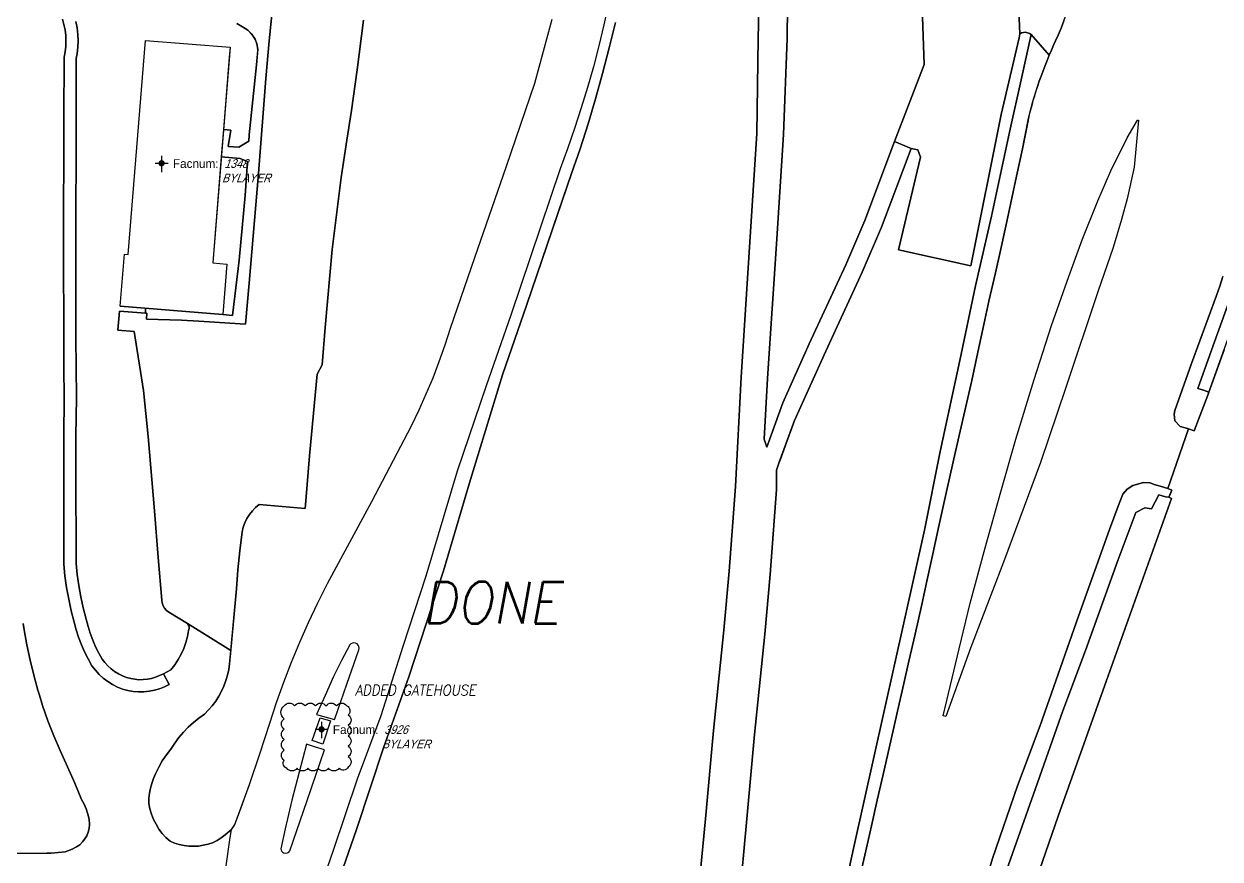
# Model space of a CAD drawing. Header units: inches. Extents: x 1273557 to 1282364, y 239587 to 246310.
# Drawn here: x 1278210 to 1278783, y 243556 to 243956 of the extents above; entities that cross this region are included whole.
import ezdxf
from ezdxf.enums import TextEntityAlignment as Align

# ---------------------------------------------------------------- set-up
doc = ezdxf.new("R2010")
doc.units = ezdxf.units.IN
doc.header["$MEASUREMENT"] = 0
doc.linetypes.add('DASHED2', pattern=[0.375, 0.25, -0.125])
doc.layers.add('BLDG-DATA', color=159, linetype='DASHED2', lineweight=30)
for name, color, linetype in [('BLDG-UW', 231, 'Continuous'), ('GRASS', 3, 'Continuous'), ('PATH', 253, 'Continuous'), ('PRKG-UW', 6, 'Continuous'), ('REV-2013', 1, 'Continuous'), ('REV-ADJUDICATION-NOTES', 2, 'Continuous'), ('STREET-NONUW', 4, 'Continuous'), ('STREET-NONUW-ISLAND', 139, 'Continuous'), ('STREET-UW', 50, 'Continuous'), ('STREET-UW-ISLAND', 20, 'Continuous')]:
    doc.layers.add(name, color=color, linetype=linetype)
doc.styles.add('Revisions', font='simplex.shx', dxfattribs={"width": 0.9, "oblique": 10, "height": 25})
doc.styles.add('SS_LITE', font='FRABK.TTF', dxfattribs={"height": 16})

# ---------------------------------------------------------------- blocks, each defined once
blk = doc.blocks.new('*U1')
for p, q in [((-3.08, 0), (3.08, 0)), ((0, 3.55), (0, -4.2))]:
    blk.add_line(p, q)
at = {"const_width": 1.5}
blk.add_lwpolyline([(-0.75, 0, 1), (0.75, 0, 1)], format="xyb", close=True, dxfattribs=at)
at = {"layer": 'BLDG-DATA', "color": 1, "style": 'SS_LITE'}
blk.add_text('Facnum:', height=4.2, dxfattribs=at).set_placement((27.26, -2.25), align=Align.RIGHT)
at = {"layer": 'BLDG-DATA', "color": 7, "style": 'SS_LITE', "oblique": 20, "width": 0.9, "flags": 8}
for tag, p in [('FACNUM', (29.98, -2.25)), ('OBJECT', (28.84, -9.16))]:
    blk.add_attdef(tag, p, '', height=4.2, dxfattribs=at)

msp = doc.modelspace()

# ---------------------------------------------------------------- linework, layer by layer
at = {"layer": 'BLDG-UW'}
for points in [[(1278305.24, 243816.65), (1278256.17, 243820.61), (1278258.18, 243845.51), (1278259.99, 243845.36), (1278268.25, 243947.91), (1278308.76, 243944.64), (1278300.44, 243841.38), (1278307.2, 243840.83), (1278305.24, 243816.65), (1278256.17, 243820.61)], [(1278351.81, 243623.55), (1278356.87, 243622.15), (1278353.21, 243611), (1278348.06, 243612.78)]]:
    msp.add_lwpolyline(points, close=True, dxfattribs=at)
at = {"layer": 'GRASS'}
for points in [[(1278531.71, 243527.2), (1278536.25, 243575.2), (1278540.05, 243617.5), (1278545.06, 243665.49), (1278547.56, 243693.8), (1278550.62, 243734.37), (1278553.29, 243786.74), (1278557.74, 243853.79), (1278560.92, 243903.34), (1278561.54, 243948.76), (1278562.96, 244011.3)], [(1278576, 244009.87), (1278575.38, 243948.89), (1278573.57, 243902.85), (1278570.37, 243852.97), (1278565.92, 243786), (1278564.45, 243756.94), (1278565.6, 243753.16), (1278573.32, 243774.4), (1278585.95, 243802.68), (1278603.43, 243840.48), (1278612.52, 243861.76), (1278626.83, 243899.56), (1278641.01, 243936.36), (1278638.54, 244004.92)], [(1278372.63, 243957.66), (1278369.64, 243933.81), (1278366.86, 243914.4), (1278364.61, 243900.08), (1278361.98, 243882.32), (1278357.62, 243847.87), (1278354.27, 243810.44), (1278352.81, 243792.56), (1278350.53, 243788.1), (1278346.74, 243749.02), (1278344.98, 243727.4), (1278344.74, 243723.8), (1278322.75, 243725.68), (1278321.01, 243724.25), (1278319.43, 243722.65), (1278318.03, 243720.88), (1278316.82, 243718.98), (1278315.82, 243716.95), (1278315.03, 243714.84), (1278314.48, 243712.65), (1278313.39, 243703.57), (1278312.52, 243694.47), (1278311.89, 243685.35), (1278308.49, 243649.42), (1278308.12, 243646.7), (1278307.55, 243644.01), (1278306.79, 243641.38), (1278305.83, 243638.8), (1278304.69, 243636.3), (1278303.38, 243633.89), (1278301.89, 243631.58), (1278300.23, 243629.39), (1278298.42, 243627.32), (1278296.47, 243625.39), (1278293.77, 243623.43), (1278291.2, 243621.31), (1278288.76, 243619.04), (1278286.46, 243616.63), (1278284.3, 243614.08), (1278282.31, 243611.41), (1278280.48, 243608.63), (1278278.31, 243605.87), (1278276.35, 243602.95), (1278274.6, 243599.88), (1278273.09, 243596.71), (1278272.08, 243594.5), (1278271.25, 243592.2), (1278270.61, 243589.84), (1278270.18, 243587.44), (1278269.95, 243585.01), (1278269.92, 243582.54), (1278270.44, 243579.92), (1278271.18, 243577.39), (1278272.15, 243574.93), (1278273.34, 243572.58), (1278274.73, 243570.34), (1278276.31, 243568.25), (1278278.07, 243566.32), (1278280.04, 243564.54), (1278282.24, 243563.63), (1278284.46, 243562.94), (1278286.73, 243562.45), (1278289.04, 243562.16), (1278291.36, 243562.08), (1278293.68, 243562.2), (1278295.97, 243562.53), (1278298.24, 243563.06), (1278300.43, 243563.78), (1278302.56, 243564.82), (1278304.54, 243566.06), (1278306.39, 243567.51), (1278309.38, 243570.11), (1278310.5, 243571.6), (1278311.37, 243573.24), (1278311.97, 243575), (1278312.83, 243577.18), (1278318.05, 243591.71), (1278323.03, 243606.32), (1278327.76, 243621.01), (1278331, 243630.84), (1278334.48, 243640.59), (1278338.19, 243650.26), (1278342.14, 243659.82), (1278346.31, 243669.29), (1278350.72, 243678.65), (1278355.35, 243687.9), (1278376.68, 243727.09), (1278395.58, 243763.43), (1278399.23, 243770.98), (1278402.67, 243778.63), (1278405.89, 243786.38), (1278408.89, 243794.21), (1278411.67, 243802.13), (1278414.21, 243810.11), (1278425.95, 243844), (1278441.14, 243887.66), (1278454.57, 243927.48), (1278462.89, 243958.01)], [(1278234.94, 243956.93), (1278235.57, 243953.89), (1278235.94, 243950.82), (1278236.08, 243947.73), (1278235.98, 243944.65), (1278235.63, 243941.57), (1278235.19, 243939.3), (1278235.05, 243910.8), (1278234.88, 243847.68), (1278235.02, 243805.62), (1278235.27, 243776.87), (1278235.03, 243758.3), (1278235, 243743.06), (1278235.04, 243697.5), (1278235.57, 243692.27), (1278236.33, 243686.89), (1278237.3, 243681.53), (1278238.47, 243676.24), (1278239.88, 243670.85), (1278240.79, 243667.33), (1278241.83, 243664.03), (1278243.04, 243660.79), (1278244.43, 243657.61), (1278245.98, 243654.52), (1278247.59, 243651.7), (1278248.82, 243650.06), (1278250.25, 243648.48), (1278251.81, 243647.05), (1278253.51, 243645.75), (1278255.31, 243644.63), (1278257.22, 243643.68), (1278259.21, 243642.91), (1278261.21, 243642.34), (1278263.16, 243642.01), (1278265.17, 243641.84), (1278267.18, 243641.87), (1278269.2, 243642.07), (1278271.18, 243642.45), (1278273.14, 243643), (1278276.92, 243644.7), (1278280.47, 243646.61), (1278282.32, 243648.95), (1278283.97, 243651.44), (1278285.41, 243654.05), (1278286.62, 243656.78), (1278287.61, 243659.6), (1278288.36, 243662.49), (1278288.87, 243665.43), (1278289.15, 243666.27), (1278289.14, 243667.15), (1278288.86, 243667.99), (1278288.33, 243668.7), (1278279.45, 243674.2), (1278278.34, 243675.03), (1278277.42, 243676.06), (1278276.72, 243677.25), (1278276.27, 243678.56), (1278276.09, 243679.93), (1278274.38, 243700.39), (1278272.59, 243722.74), (1278269.52, 243758.28), (1278267.28, 243780.34), (1278262.92, 243808.6), (1278255.12, 243809.19), (1278255.8, 243818.23), (1278268.3, 243817.29), (1278268.35, 243819.63), (1278256.17, 243820.61), (1278258.18, 243845.51), (1278259.99, 243845.36), (1278268.25, 243947.91), (1278308.76, 243944.64), (1278308.39, 243939.96), (1278305.58, 243905.23), (1278309.13, 243904.87), (1278307.86, 243897.11), (1278312.95, 243896.76), (1278317.71, 243899.63), (1278317.92, 243902.76), (1278321.39, 243936.24), (1278322.02, 243943.06), (1278321.9, 243944.65), (1278321.58, 243946.21), (1278321.07, 243947.72), (1278320.36, 243949.15), (1278319.48, 243950.48), (1278318.44, 243951.68), (1278317.26, 243952.75), (1278314.65, 243954.46), (1278311.93, 243955.99)], [(1278493.17, 243956.52), (1278490.23, 243944.29), (1278487.06, 243932.12), (1278483.68, 243920.01), (1278480.08, 243907.97), (1278476.26, 243896.01), (1278472.22, 243884.12), (1278450.72, 243821.41), (1278439.14, 243787.72), (1278423.35, 243736.1), (1278410.85, 243693.96), (1278394.25, 243643.2), (1278382.4, 243609.65), (1278369.28, 243570.17), (1278361.62, 243548.03)], [(1278592.69, 243494.62), (1278607.52, 243562.38), (1278641.06, 243713.49), (1278648.64, 243751.11), (1278657.98, 243794.7), (1278665.51, 243830.47), (1278673.21, 243863.75), (1278681.74, 243903.99), (1278687.74, 243930.49), (1278692.15, 243950.69), (1278691.35, 243951.24), (1278690.44, 243951.61), (1278689.48, 243951.78), (1278688.5, 243951.74), (1278687.55, 243951.5), (1278686.68, 243951.06), (1278686.43, 243949.11), (1278677.8, 243912.39), (1278663.31, 243840.05), (1278628.72, 243847.65), (1278637.58, 243885.34), (1278639.21, 243891.94), (1278637.9, 243895.57), (1278634.77, 243896.15), (1278620.53, 243858.54), (1278611.32, 243836.97), (1278593.81, 243799.11), (1278578.97, 243765.89), (1278571.81, 243746.56), (1278571.44, 243745.51), (1278570.31, 243742.21), (1278570.35, 243732.88), (1278567.28, 243692.19), (1278564.75, 243663.59), (1278559.74, 243615.59), (1278555.95, 243573.38), (1278551.38, 243525)], [(1278788.36, 243827.08), (1278778.48, 243799.56), (1278771.98, 243781.26), (1278774.6, 243780.39), (1278777.2, 243779.53), (1278808.03, 243865.35)], [(1278690.27, 243533.58), (1278705.04, 243576.45), (1278728.17, 243641.45), (1278759.34, 243728.51), (1278758.11, 243729.22), (1278756.51, 243729.45), (1278753.32, 243730.26), (1278749.77, 243723.68), (1278746.57, 243724.09), (1278742.18, 243721.88), (1278733.62, 243698.9), (1278718.11, 243655.87), (1278707.31, 243626.85), (1278694.2, 243589.7), (1278684.21, 243561.3), (1278676.75, 243540.06)], [(1278188.95, 243558.48), (1278221.08, 243558.7), (1278223.09, 243558.76), (1278229.87, 243559.4), (1278231.11, 243559.82), (1278233.27, 243560.71), (1278235.35, 243561.78), (1278236.81, 243562.84), (1278238.13, 243564.12), (1278239.26, 243565.56), (1278240.19, 243567.15), (1278240.88, 243568.85), (1278241.34, 243570.63), (1278241.55, 243572.47), (1278241.28, 243575.02), (1278240.75, 243577.5), (1278239.96, 243579.92), (1278238.93, 243582.24), (1278237.68, 243584.41), (1278234.4, 243592.26), (1278231.01, 243600.09), (1278227.53, 243607.86), (1278224.43, 243614.94), (1278221.6, 243622.13), (1278219.05, 243629.42), (1278217.5, 243634.45), (1278216.77, 243636.8), (1278214.8, 243643.95), (1278213.03, 243651.17), (1278211.48, 243658.45), (1278210.16, 243665.76), (1278209.81, 243668.73)]]:
    msp.add_lwpolyline(points, dxfattribs=at)
for points in [[(1278743.09, 243909.68), (1278743.5, 243909.66), (1278741.38, 243887.21), (1278738.06, 243872.01), (1278735.44, 243862.21), (1278731.33, 243848.83), (1278724.1, 243827.48), (1278708.71, 243781.75), (1278696.64, 243745.79), (1278678.99, 243698.17), (1278663.16, 243656.9), (1278651.32, 243624.13), (1278650.08, 243624.45), (1278657.74, 243656.62), (1278663.04, 243678.44), (1278670.13, 243704.94), (1278677.65, 243731.84), (1278684.85, 243756.95), (1278693.67, 243785.62), (1278701.85, 243811.39), (1278710.12, 243834.8), (1278716.56, 243852.42), (1278724, 243871.13), (1278730.35, 243885.41), (1278738.14, 243901.19)], [(1278300.44, 243841.38), (1278307.2, 243840.83), (1278305.24, 243816.65), (1278309.86, 243816.24), (1278313.14, 243842.73), (1278315.94, 243873.65), (1278317.05, 243889.99), (1278313.6, 243891.35), (1278304.53, 243892.18)], [(1278350.16, 243625.18), (1278358.79, 243622.71), (1278358.95, 243623.05), (1278364.71, 243639.62), (1278370.47, 243656.2), (1278370.59, 243656.96), (1278370.46, 243657.74), (1278370.11, 243658.44), (1278369.55, 243659), (1278368.85, 243659.37), (1278368.07, 243659.5), (1278367.29, 243659.38), (1278366.58, 243659.03), (1278366.01, 243658.48), (1278362.16, 243650.95), (1278358.31, 243643.42), (1278354.24, 243634.3)], [(1278345.36, 243610.9), (1278341.81, 243597.49), (1278338.26, 243584.08), (1278335.19, 243570.39), (1278333.07, 243560.91), (1278333.19, 243560.16), (1278333.56, 243559.5), (1278334.12, 243559), (1278334.47, 243558.86), (1278335.2, 243558.7), (1278336.29, 243558.9), (1278336.86, 243559.32), (1278337.37, 243559.84), (1278345.64, 243584.01), (1278353.9, 243608.17), (1278349.63, 243609.54)]]:
    msp.add_lwpolyline(points, close=True, dxfattribs=at)
at = {"layer": 'PATH'}
for points in [[(1278562.96, 244011.3), (1278561.54, 243948.76), (1278560.92, 243903.34), (1278557.74, 243853.79), (1278553.29, 243786.74), (1278550.62, 243734.37), (1278547.56, 243693.8), (1278545.06, 243665.49), (1278540.05, 243617.5), (1278536.25, 243575.2), (1278531.71, 243527.2)], [(1278551.38, 243525), (1278555.95, 243573.38), (1278559.74, 243615.59), (1278564.75, 243663.59), (1278567.28, 243692.19), (1278570.35, 243732.88), (1278570.31, 243742.21), (1278571.62, 243746.02), (1278578.97, 243765.89), (1278593.81, 243799.11), (1278611.32, 243836.97), (1278620.53, 243858.54), (1278634.77, 243896.15), (1278626.83, 243899.56), (1278612.52, 243861.76), (1278603.43, 243840.48), (1278585.95, 243802.68), (1278573.32, 243774.4), (1278565.6, 243753.16), (1278564.45, 243756.94), (1278565.92, 243786), (1278570.37, 243852.97), (1278573.57, 243902.85), (1278575.38, 243948.89), (1278576, 244009.87)], [(1278489.92, 243965.35), (1278487.69, 243955.29), (1278485.26, 243945.28), (1278482.64, 243935.31), (1278479.84, 243925.41), (1278476.85, 243915.56), (1278473.67, 243905.77), (1278470.3, 243896.05), (1278466.75, 243886.39), (1278443.08, 243816.4), (1278431.34, 243782.52), (1278417.47, 243741.59), (1278402.38, 243691.39), (1278391.49, 243657.77), (1278380.88, 243624.56), (1278369.65, 243594.27), (1278358.18, 243559.97), (1278351.09, 243539.76)], [(1278228.52, 243958.05), (1278229.26, 243955.52), (1278229.79, 243952.94), (1278230.11, 243950.33), (1278230.23, 243947.7), (1278230.14, 243945.08), (1278229.84, 243942.46), (1278229.34, 243939.88), (1278229.2, 243910.82), (1278229.03, 243847.68), (1278229.17, 243805.58), (1278229.29, 243791.23), (1278229.42, 243776.88), (1278229.18, 243758.34), (1278229.15, 243743.06), (1278229.19, 243697.2), (1278229.76, 243691.57), (1278230.55, 243685.96), (1278231.56, 243680.38), (1278232.78, 243674.86), (1278234.22, 243669.38), (1278235.16, 243665.72), (1278236.3, 243662.12), (1278237.62, 243658.59), (1278239.13, 243655.13), (1278240.82, 243651.76), (1278242.69, 243648.48), (1278244.3, 243646.34), (1278246.09, 243644.35), (1278248.06, 243642.55), (1278250.19, 243640.93), (1278252.46, 243639.52), (1278254.85, 243638.33), (1278257.34, 243637.36), (1278259.91, 243636.63), (1278262.42, 243636.2), (1278264.96, 243635.99), (1278267.5, 243636.02), (1278270.04, 243636.27), (1278272.54, 243636.75), (1278274.99, 243637.45), (1278277.37, 243638.36), (1278279.66, 243639.49), (1278276.92, 243644.7), (1278273.14, 243643), (1278271.18, 243642.45), (1278269.2, 243642.07), (1278267.18, 243641.87), (1278265.17, 243641.84), (1278263.16, 243642.01), (1278261.21, 243642.34), (1278259.21, 243642.91), (1278257.22, 243643.68), (1278255.31, 243644.63), (1278253.51, 243645.75), (1278251.81, 243647.05), (1278250.25, 243648.48), (1278248.82, 243650.06), (1278247.59, 243651.7), (1278245.98, 243654.52), (1278244.43, 243657.61), (1278243.04, 243660.79), (1278241.83, 243664.03), (1278240.79, 243667.33), (1278239.88, 243670.85), (1278238.47, 243676.24), (1278237.3, 243681.53), (1278236.33, 243686.89), (1278235.57, 243692.27), (1278235.04, 243697.5), (1278235, 243743.06), (1278235.03, 243758.3), (1278235.27, 243776.87), (1278235.02, 243805.62), (1278234.88, 243847.68), (1278235.05, 243910.8), (1278235.19, 243939.3), (1278235.63, 243941.57), (1278235.98, 243944.65), (1278236.08, 243947.73), (1278235.94, 243950.82), (1278235.57, 243953.89), (1278234.94, 243956.93)], [(1278361.62, 243548.03), (1278369.28, 243570.17), (1278382.4, 243609.65), (1278394.25, 243643.2), (1278410.85, 243693.96), (1278423.35, 243736.1), (1278439.14, 243787.72), (1278450.72, 243821.41), (1278468.23, 243872.48), (1278472.22, 243884.12), (1278476.26, 243896.01), (1278480.08, 243907.97), (1278483.68, 243920.01), (1278487.06, 243932.12), (1278490.23, 243944.29), (1278493.17, 243956.52)], [(1278608.53, 243540.36), (1278612.53, 243557.87), (1278615.68, 243571.78), (1278618.46, 243584.18), (1278621.31, 243596.41), (1278625.02, 243612.5), (1278628.26, 243626.74), (1278631.23, 243640.06), (1278633.62, 243650.71), (1278636.66, 243663.69), (1278639.81, 243677.77), (1278642.22, 243689), (1278644.61, 243699.9), (1278648.07, 243716.16), (1278651.98, 243733.34), (1278655.99, 243751.1), (1278660.39, 243770.54), (1278663.72, 243785.12), (1278666.69, 243798.7), (1278669.09, 243809.68), (1278671.97, 243823.09), (1278675.03, 243836.58), (1278677.42, 243847.39), (1278680.09, 243859.03), (1278682.41, 243870.1), (1278685.19, 243882.92), (1278687.98, 243896), (1278690.71, 243909.85), (1278691.47, 243913.18), (1278692.1, 243915.7), (1278692.91, 243918.7), (1278693.53, 243920.79), (1278694.47, 243923.76), (1278695.17, 243925.82), (1278696.05, 243928.33), (1278696.96, 243930.84), (1278697.89, 243933.33), (1278698.84, 243935.82), (1278699.81, 243938.3), (1278700.8, 243940.77), (1278692.15, 243950.69), (1278687.74, 243930.49), (1278681.74, 243903.99), (1278673.21, 243863.75), (1278665.51, 243830.47), (1278657.98, 243794.7), (1278648.64, 243751.11), (1278641.06, 243713.49), (1278607.52, 243562.38), (1278592.69, 243494.62)], [(1278783.84, 243834.85), (1278782.42, 243830.31), (1278780.79, 243825.84), (1278768.81, 243793.21), (1278760.99, 243770.76), (1278760.53, 243768.94), (1278760.97, 243765.84), (1278763.47, 243762.99), (1278765.92, 243762.34), (1278767.43, 243761.89), (1278770.21, 243761.06), (1278776.67, 243778.04), (1278777.2, 243779.53), (1278774.6, 243780.39), (1278771.98, 243781.26), (1278778.48, 243799.56), (1278788.36, 243827.08)], [(1278676.75, 243540.06), (1278684.21, 243561.3), (1278694.2, 243589.7), (1278707.31, 243626.85), (1278718.11, 243655.87), (1278733.62, 243698.9), (1278742.18, 243721.88), (1278746.57, 243724.09), (1278749.77, 243723.68), (1278753.32, 243730.26), (1278756.51, 243729.45), (1278758.11, 243729.22), (1278759.4, 243732.61), (1278757.58, 243733.31), (1278753.85, 243734.52), (1278750.98, 243735.35), (1278749.18, 243736.02), (1278745.85, 243736.17), (1278740.81, 243734.79), (1278738.13, 243733.08), (1278736, 243730.58), (1278734.91, 243727.71), (1278733.83, 243724.88), (1278729.6, 243713.78), (1278714.88, 243672.19), (1278696.41, 243619.88), (1278685.64, 243590.97), (1278673.6, 243556.25), (1278659.72, 243509.76)]]:
    msp.add_lwpolyline(points, dxfattribs=at)
msp.add_lwpolyline([(1278311.93, 243955.99), (1278314.65, 243954.46), (1278317.26, 243952.75), (1278319.05, 243951.12), (1278320.82, 243948.45), (1278321.58, 243946.21), (1278322.08, 243943.75), (1278321.39, 243936.24), (1278317.92, 243902.76), (1278317.71, 243899.63), (1278312.95, 243896.76), (1278307.86, 243897.11), (1278309.13, 243904.87), (1278305.58, 243905.23), (1278304.53, 243892.18), (1278313.6, 243891.35), (1278317.05, 243889.99), (1278315.94, 243873.65), (1278313.14, 243842.73), (1278309.86, 243816.24), (1278305.24, 243816.65), (1278268.35, 243819.63), (1278268.3, 243817.29), (1278268.97, 243817.24), (1278268.75, 243814.37), (1278285.53, 243813.94), (1278293.84, 243813.44), (1278316.13, 243812.11), (1278317.97, 243831.7), (1278322.34, 243884.23), (1278325.86, 243929.62), (1278327.42, 243947.72), (1278329.82, 243971.26, -0.010623)], format="xyb", dxfattribs=at)
at = {"layer": 'PRKG-UW'}
for points in [[(1278638.54, 244004.92), (1278641.01, 243936.36), (1278626.83, 243899.56), (1278634.77, 243896.15), (1278637.9, 243895.57), (1278639.21, 243891.94), (1278637.58, 243885.34), (1278628.72, 243847.65), (1278663.31, 243840.05), (1278677.8, 243912.39), (1278686.43, 243949.11), (1278686.68, 243951.06), (1278686.15, 243965.66)], [(1278329.82, 243971.26), (1278327.42, 243947.72), (1278325.86, 243929.62), (1278322.34, 243884.23), (1278317.97, 243831.7), (1278316.13, 243812.11), (1278293.84, 243813.44), (1278285.53, 243813.94), (1278268.75, 243814.37), (1278268.97, 243817.24), (1278268.3, 243817.29), (1278255.8, 243818.23), (1278255.12, 243809.19), (1278262.92, 243808.6), (1278267.28, 243780.34), (1278269.52, 243758.28), (1278272.59, 243722.74), (1278274.38, 243700.39), (1278276.09, 243679.93), (1278276.27, 243678.56), (1278276.72, 243677.25), (1278277.42, 243676.06), (1278278.34, 243675.03), (1278279.45, 243674.2), (1278288.33, 243668.7), (1278309.1, 243655.84), (1278311.89, 243685.35), (1278312.52, 243694.47), (1278313.39, 243703.57), (1278314.48, 243712.65), (1278315.03, 243714.84), (1278315.82, 243716.95), (1278316.82, 243718.98), (1278318.03, 243720.88), (1278319.43, 243722.65), (1278321.01, 243724.25), (1278322.75, 243725.68), (1278344.74, 243723.8), (1278344.98, 243727.4), (1278346.74, 243749.02), (1278350.53, 243788.1), (1278352.81, 243792.56), (1278354.27, 243810.44), (1278357.62, 243847.87), (1278361.98, 243882.32), (1278364.61, 243900.08), (1278366.86, 243914.4), (1278369.64, 243933.81), (1278372.63, 243957.66)], [(1278784.47, 243799.76), (1278777.2, 243779.53), (1278776.67, 243778.04), (1278770.21, 243761.06), (1278767.43, 243761.89), (1278757.58, 243733.31), (1278759.4, 243732.61), (1278758.76, 243730.93), (1278758.11, 243729.22), (1278759.34, 243728.51), (1278728.17, 243641.45), (1278705.04, 243576.45), (1278690.27, 243533.58)]]:
    msp.add_lwpolyline(points, dxfattribs=at)
at = {"layer": 'REV-2013'}
msp.add_lwpolyline([(1278334.67, 243629.3, -0.520567), (1278339.67, 243629.3, -0.520567), (1278344.67, 243629.3, -0.520567), (1278349.67, 243629.3, -0.520567), (1278354.67, 243629.3, -0.520567), (1278359.67, 243629.3, -0.520567), (1278364.67, 243629.3, -0.520567), (1278365.36, 243624.99, -0.520567), (1278365.36, 243619.99, -0.520567), (1278365.36, 243614.99, -0.520567), (1278365.36, 243609.99, -0.520567), (1278365.36, 243604.99, -0.520567), (1278365.36, 243599.99, -0.520567), (1278360.93, 243599.43, -0.520567), (1278355.93, 243599.43, -0.520567), (1278350.93, 243599.43, -0.520567), (1278345.93, 243599.43, -0.520567), (1278340.93, 243599.43, -0.520567), (1278335.93, 243599.43, -0.520567), (1278334.67, 243603.16, -0.520567), (1278334.67, 243608.16, -0.520567), (1278334.67, 243613.16, -0.520567), (1278334.67, 243618.16, -0.520567), (1278334.67, 243623.16, -0.520567)], format="xyb", close=True, dxfattribs=at)
at = {"layer": 'STREET-NONUW'}
for points in [[(1278707.86, 243957.31), (1278706.52, 243953.72), (1278705.09, 243950.38), (1278703.86, 243947.7), (1278702.86, 243945.68), (1278701.82, 243943.23), (1278700.8, 243940.77), (1278699.81, 243938.3), (1278698.84, 243935.82), (1278697.89, 243933.33), (1278696.96, 243930.84), (1278696.05, 243928.33), (1278695.17, 243925.82), (1278694.6, 243924.15), (1278694.06, 243922.47), (1278693.53, 243920.79), (1278693.03, 243919.1), (1278692.56, 243917.4), (1278692.1, 243915.7), (1278691.67, 243913.99), (1278691.26, 243912.27), (1278690.87, 243910.55), (1278690.51, 243908.83), (1278687.98, 243896), (1278685.19, 243882.92), (1278682.41, 243870.1), (1278680.09, 243859.03), (1278677.42, 243847.39), (1278675.03, 243836.58), (1278671.97, 243823.09), (1278669.09, 243809.68), (1278666.69, 243798.7), (1278663.72, 243785.12), (1278660.39, 243770.54), (1278655.99, 243751.1), (1278651.98, 243733.34), (1278648.07, 243716.16), (1278644.61, 243699.9), (1278642.22, 243689), (1278639.81, 243677.77), (1278636.66, 243663.69), (1278633.62, 243650.71), (1278631.23, 243640.06), (1278628.26, 243626.74), (1278625.02, 243612.5), (1278621.31, 243596.41), (1278618.46, 243584.18), (1278615.68, 243571.78), (1278612.53, 243557.87), (1278608.53, 243540.36)], [(1278659.72, 243509.76), (1278673.6, 243556.25), (1278685.64, 243590.97), (1278696.41, 243619.88), (1278714.88, 243672.19), (1278729.6, 243713.78), (1278733.83, 243724.88), (1278734.91, 243727.71), (1278736, 243730.58), (1278738.13, 243733.08), (1278740.81, 243734.79), (1278745.85, 243736.17), (1278749.18, 243736.02), (1278750.98, 243735.35), (1278753.85, 243734.52), (1278757.58, 243733.31), (1278767.43, 243761.89), (1278765.92, 243762.34), (1278763.47, 243762.99), (1278760.97, 243765.84), (1278760.53, 243768.94), (1278760.99, 243770.76), (1278768.81, 243793.21), (1278780.79, 243825.84), (1278782.42, 243830.31), (1278783.84, 243834.85)]]:
    msp.add_lwpolyline(points, dxfattribs=at)
at = {"layer": 'STREET-NONUW-ISLAND'}
msp.add_lwpolyline([(1278743.09, 243909.68), (1278743.5, 243909.66), (1278741.38, 243887.21), (1278738.06, 243872.01), (1278735.44, 243862.21), (1278731.33, 243848.83), (1278724.1, 243827.48), (1278708.71, 243781.75), (1278696.64, 243745.79), (1278678.99, 243698.17), (1278663.16, 243656.9), (1278651.32, 243624.13), (1278650.08, 243624.45), (1278657.74, 243656.62), (1278663.04, 243678.44), (1278670.13, 243704.94), (1278677.65, 243731.84), (1278684.85, 243756.95), (1278693.67, 243785.62), (1278701.85, 243811.39), (1278710.12, 243834.8), (1278716.56, 243852.42), (1278724, 243871.13), (1278730.35, 243885.41), (1278738.14, 243901.19)], close=True, dxfattribs=at)
at = {"layer": 'STREET-UW'}
for points in [[(1278489.92, 243965.35), (1278487.69, 243955.29), (1278485.26, 243945.28), (1278482.64, 243935.31), (1278479.84, 243925.41), (1278476.85, 243915.56), (1278473.67, 243905.77), (1278470.3, 243896.05), (1278466.75, 243886.39), (1278443.08, 243816.4), (1278431.34, 243782.52), (1278417.47, 243741.59), (1278402.38, 243691.39), (1278391.49, 243657.77), (1278380.88, 243624.56), (1278369.65, 243594.27), (1278358.18, 243559.97), (1278351.09, 243539.76)], [(1278306.82, 243551.58), (1278308.65, 243565.11), (1278309.38, 243570.11), (1278309.38, 243570.11), (1278309.38, 243570.11), (1278306.39, 243567.51), (1278304.54, 243566.06), (1278302.56, 243564.82), (1278300.43, 243563.78), (1278298.24, 243563.06), (1278295.97, 243562.53), (1278293.68, 243562.2), (1278291.36, 243562.08), (1278289.04, 243562.16), (1278286.73, 243562.45), (1278284.46, 243562.94), (1278282.24, 243563.63), (1278280.04, 243564.54), (1278278.07, 243566.32), (1278276.31, 243568.25), (1278274.73, 243570.34), (1278273.34, 243572.58), (1278272.15, 243574.93), (1278271.18, 243577.39), (1278270.44, 243579.92), (1278269.92, 243582.54), (1278269.95, 243585.01), (1278270.18, 243587.44), (1278270.61, 243589.84), (1278271.25, 243592.2), (1278272.08, 243594.5), (1278273.09, 243596.71), (1278274.6, 243599.88), (1278276.35, 243602.95), (1278278.31, 243605.87), (1278280.48, 243608.63), (1278282.31, 243611.41), (1278284.3, 243614.08), (1278286.46, 243616.63), (1278288.76, 243619.04), (1278291.2, 243621.31), (1278293.77, 243623.43), (1278296.47, 243625.39), (1278298.42, 243627.32), (1278300.23, 243629.39), (1278301.89, 243631.58), (1278303.38, 243633.89), (1278304.69, 243636.3), (1278305.83, 243638.8), (1278306.79, 243641.38), (1278307.55, 243644.01), (1278308.12, 243646.7), (1278308.49, 243649.42), (1278309.1, 243655.84), (1278288.33, 243668.7), (1278288.86, 243667.99), (1278289.14, 243667.15), (1278289.15, 243666.27), (1278288.87, 243665.43), (1278288.36, 243662.49), (1278287.61, 243659.6), (1278286.62, 243656.78), (1278285.41, 243654.05), (1278283.97, 243651.44), (1278282.32, 243648.95), (1278280.47, 243646.61), (1278276.92, 243644.7), (1278279.66, 243639.49), (1278277.37, 243638.36), (1278274.99, 243637.45), (1278272.54, 243636.75), (1278270.04, 243636.27), (1278267.5, 243636.02), (1278264.96, 243635.99), (1278262.42, 243636.2), (1278259.91, 243636.63), (1278257.34, 243637.36), (1278254.85, 243638.33), (1278252.46, 243639.52), (1278250.19, 243640.93), (1278248.06, 243642.55), (1278246.09, 243644.35), (1278244.3, 243646.34), (1278242.69, 243648.48), (1278240.82, 243651.76), (1278239.13, 243655.13), (1278237.62, 243658.59), (1278236.3, 243662.12), (1278235.16, 243665.72), (1278234.22, 243669.38), (1278232.78, 243674.86), (1278231.56, 243680.38), (1278230.55, 243685.96), (1278229.76, 243691.57), (1278229.19, 243697.2), (1278229.15, 243743.06), (1278229.18, 243758.34), (1278229.42, 243776.88), (1278229.29, 243791.23), (1278229.17, 243805.58), (1278229.03, 243847.68), (1278229.2, 243910.82), (1278229.34, 243939.88), (1278229.84, 243942.46), (1278230.14, 243945.08), (1278230.23, 243947.7), (1278230.11, 243950.33), (1278229.79, 243952.94), (1278229.26, 243955.52), (1278228.52, 243958.05)], [(1278306.82, 243551.58), (1278308.65, 243565.11), (1278309.38, 243570.11), (1278311.12, 243572.43), (1278318.05, 243591.71), (1278323.03, 243606.32), (1278327.76, 243621.01), (1278331, 243630.84), (1278334.48, 243640.59), (1278338.19, 243650.26), (1278342.14, 243659.82), (1278346.31, 243669.29), (1278350.72, 243678.65), (1278355.35, 243687.9), (1278376.68, 243727.09), (1278395.58, 243763.43), (1278399.23, 243770.98), (1278402.67, 243778.63), (1278405.89, 243786.38), (1278408.89, 243794.21), (1278411.67, 243802.13), (1278414.21, 243810.11), (1278425.95, 243844), (1278441.14, 243887.66), (1278454.57, 243927.48), (1278462.89, 243958.01)], [(1278209.81, 243668.73), (1278210.16, 243665.76), (1278211.48, 243658.45), (1278213.03, 243651.17), (1278214.8, 243643.95), (1278216.77, 243636.8), (1278217.5, 243634.45), (1278219.05, 243629.42), (1278221.6, 243622.13), (1278224.43, 243614.94), (1278227.53, 243607.86), (1278231.01, 243600.09), (1278234.4, 243592.26), (1278237.68, 243584.41), (1278238.93, 243582.24), (1278239.96, 243579.92), (1278240.75, 243577.5), (1278241.28, 243575.02), (1278241.55, 243572.47), (1278241.34, 243570.63), (1278240.88, 243568.85), (1278240.19, 243567.15), (1278239.26, 243565.56), (1278238.13, 243564.12), (1278236.81, 243562.84), (1278235.35, 243561.78), (1278233.27, 243560.71), (1278231.11, 243559.82), (1278229.87, 243559.4), (1278223.09, 243558.76), (1278221.08, 243558.7), (1278188.95, 243558.48)]]:
    msp.add_lwpolyline(points, dxfattribs=at)
msp.add_lwpolyline([(1278692.91, 243963.04), (1278691.12, 243963.4), (1278689.38, 243963.97), (1278687.72, 243964.72), (1278686.15, 243965.66), (1278686.68, 243951.06), (1278687.55, 243951.5), (1278688.5, 243951.74), (1278689.48, 243951.78), (1278690.44, 243951.61), (1278691.35, 243951.24), (1278692.15, 243950.69), (1278700.8, 243940.77), (1278701.82, 243943.23), (1278702.86, 243945.68), (1278703.86, 243947.7), (1278705.09, 243950.38), (1278706.52, 243953.72), (1278707.86, 243957.31), (1278709.02, 243960.72), (1278710.31, 243965.88), (1278694.72, 243962.88)], close=True, dxfattribs=at)
at = {"layer": 'STREET-UW-ISLAND'}
for points in [[(1278350.16, 243625.18), (1278358.79, 243622.71), (1278358.95, 243623.05), (1278364.71, 243639.62), (1278370.47, 243656.2), (1278370.59, 243656.96), (1278370.46, 243657.74), (1278370.11, 243658.44), (1278369.55, 243659), (1278368.85, 243659.37), (1278368.07, 243659.5), (1278367.29, 243659.38), (1278366.58, 243659.03), (1278366.01, 243658.48), (1278362.16, 243650.95), (1278358.31, 243643.42), (1278354.24, 243634.3)], [(1278351.81, 243623.55), (1278356.87, 243622.15), (1278353.21, 243611), (1278348.06, 243612.78)], [(1278345.36, 243610.9), (1278341.81, 243597.49), (1278338.26, 243584.08), (1278335.19, 243570.39), (1278333.07, 243560.91), (1278333.19, 243560.16), (1278333.56, 243559.5), (1278334.12, 243559), (1278334.47, 243558.86), (1278335.2, 243558.7), (1278336.29, 243558.9), (1278336.86, 243559.32), (1278337.37, 243559.84), (1278345.64, 243584.01), (1278353.9, 243608.17), (1278349.63, 243609.54)]]:
    msp.add_lwpolyline(points, close=True, dxfattribs=at)

# ---------------------------------------------------------------- block references
at = {"layer": 'BLDG-DATA'}
ref = msp.add_blockref('*U1', (1278276, 243889.09), dxfattribs=at)
ref.add_attrib('FACNUM', '1348', (1278305.98, 243886.84), dxfattribs={"color": 7, "height": 4.2, "style": 'SS_LITE', "oblique": 20, "width": 0.9})
ref.add_attrib('OBJECT', 'BYLAYER', (1278304.84, 243879.93), dxfattribs={"color": 7, "height": 4.2, "style": 'SS_LITE', "oblique": 20, "width": 0.9})
ref = msp.add_blockref('*U1', (1278352.55, 243618.07), dxfattribs=at)
ref.add_attrib('FACNUM', '3926', (1278382.53, 243615.82), dxfattribs={"color": 7, "height": 4.2, "style": 'SS_LITE', "oblique": 20, "width": 0.9})
ref.add_attrib('OBJECT', 'BYLAYER', (1278381.38, 243608.91), dxfattribs={"color": 7, "height": 4.2, "style": 'SS_LITE', "oblique": 20, "width": 0.9})

# ---------------------------------------------------------------- texts
at = {"layer": 'REV-2013', "style": 'Revisions', "oblique": 10, "width": 0.913884}
msp.add_text('ADDED GATEHOUSE', height=5, dxfattribs=at).set_placement((1278368.61, 243634.3))
at = {"layer": 'REV-ADJUDICATION-NOTES', "style": 'Revisions', "oblique": 10, "width": 0.913884}
msp.add_text('DONE', height=20, dxfattribs=at).set_placement((1278400.8, 243668.75))

doc.saveas('drawing.dxf')
